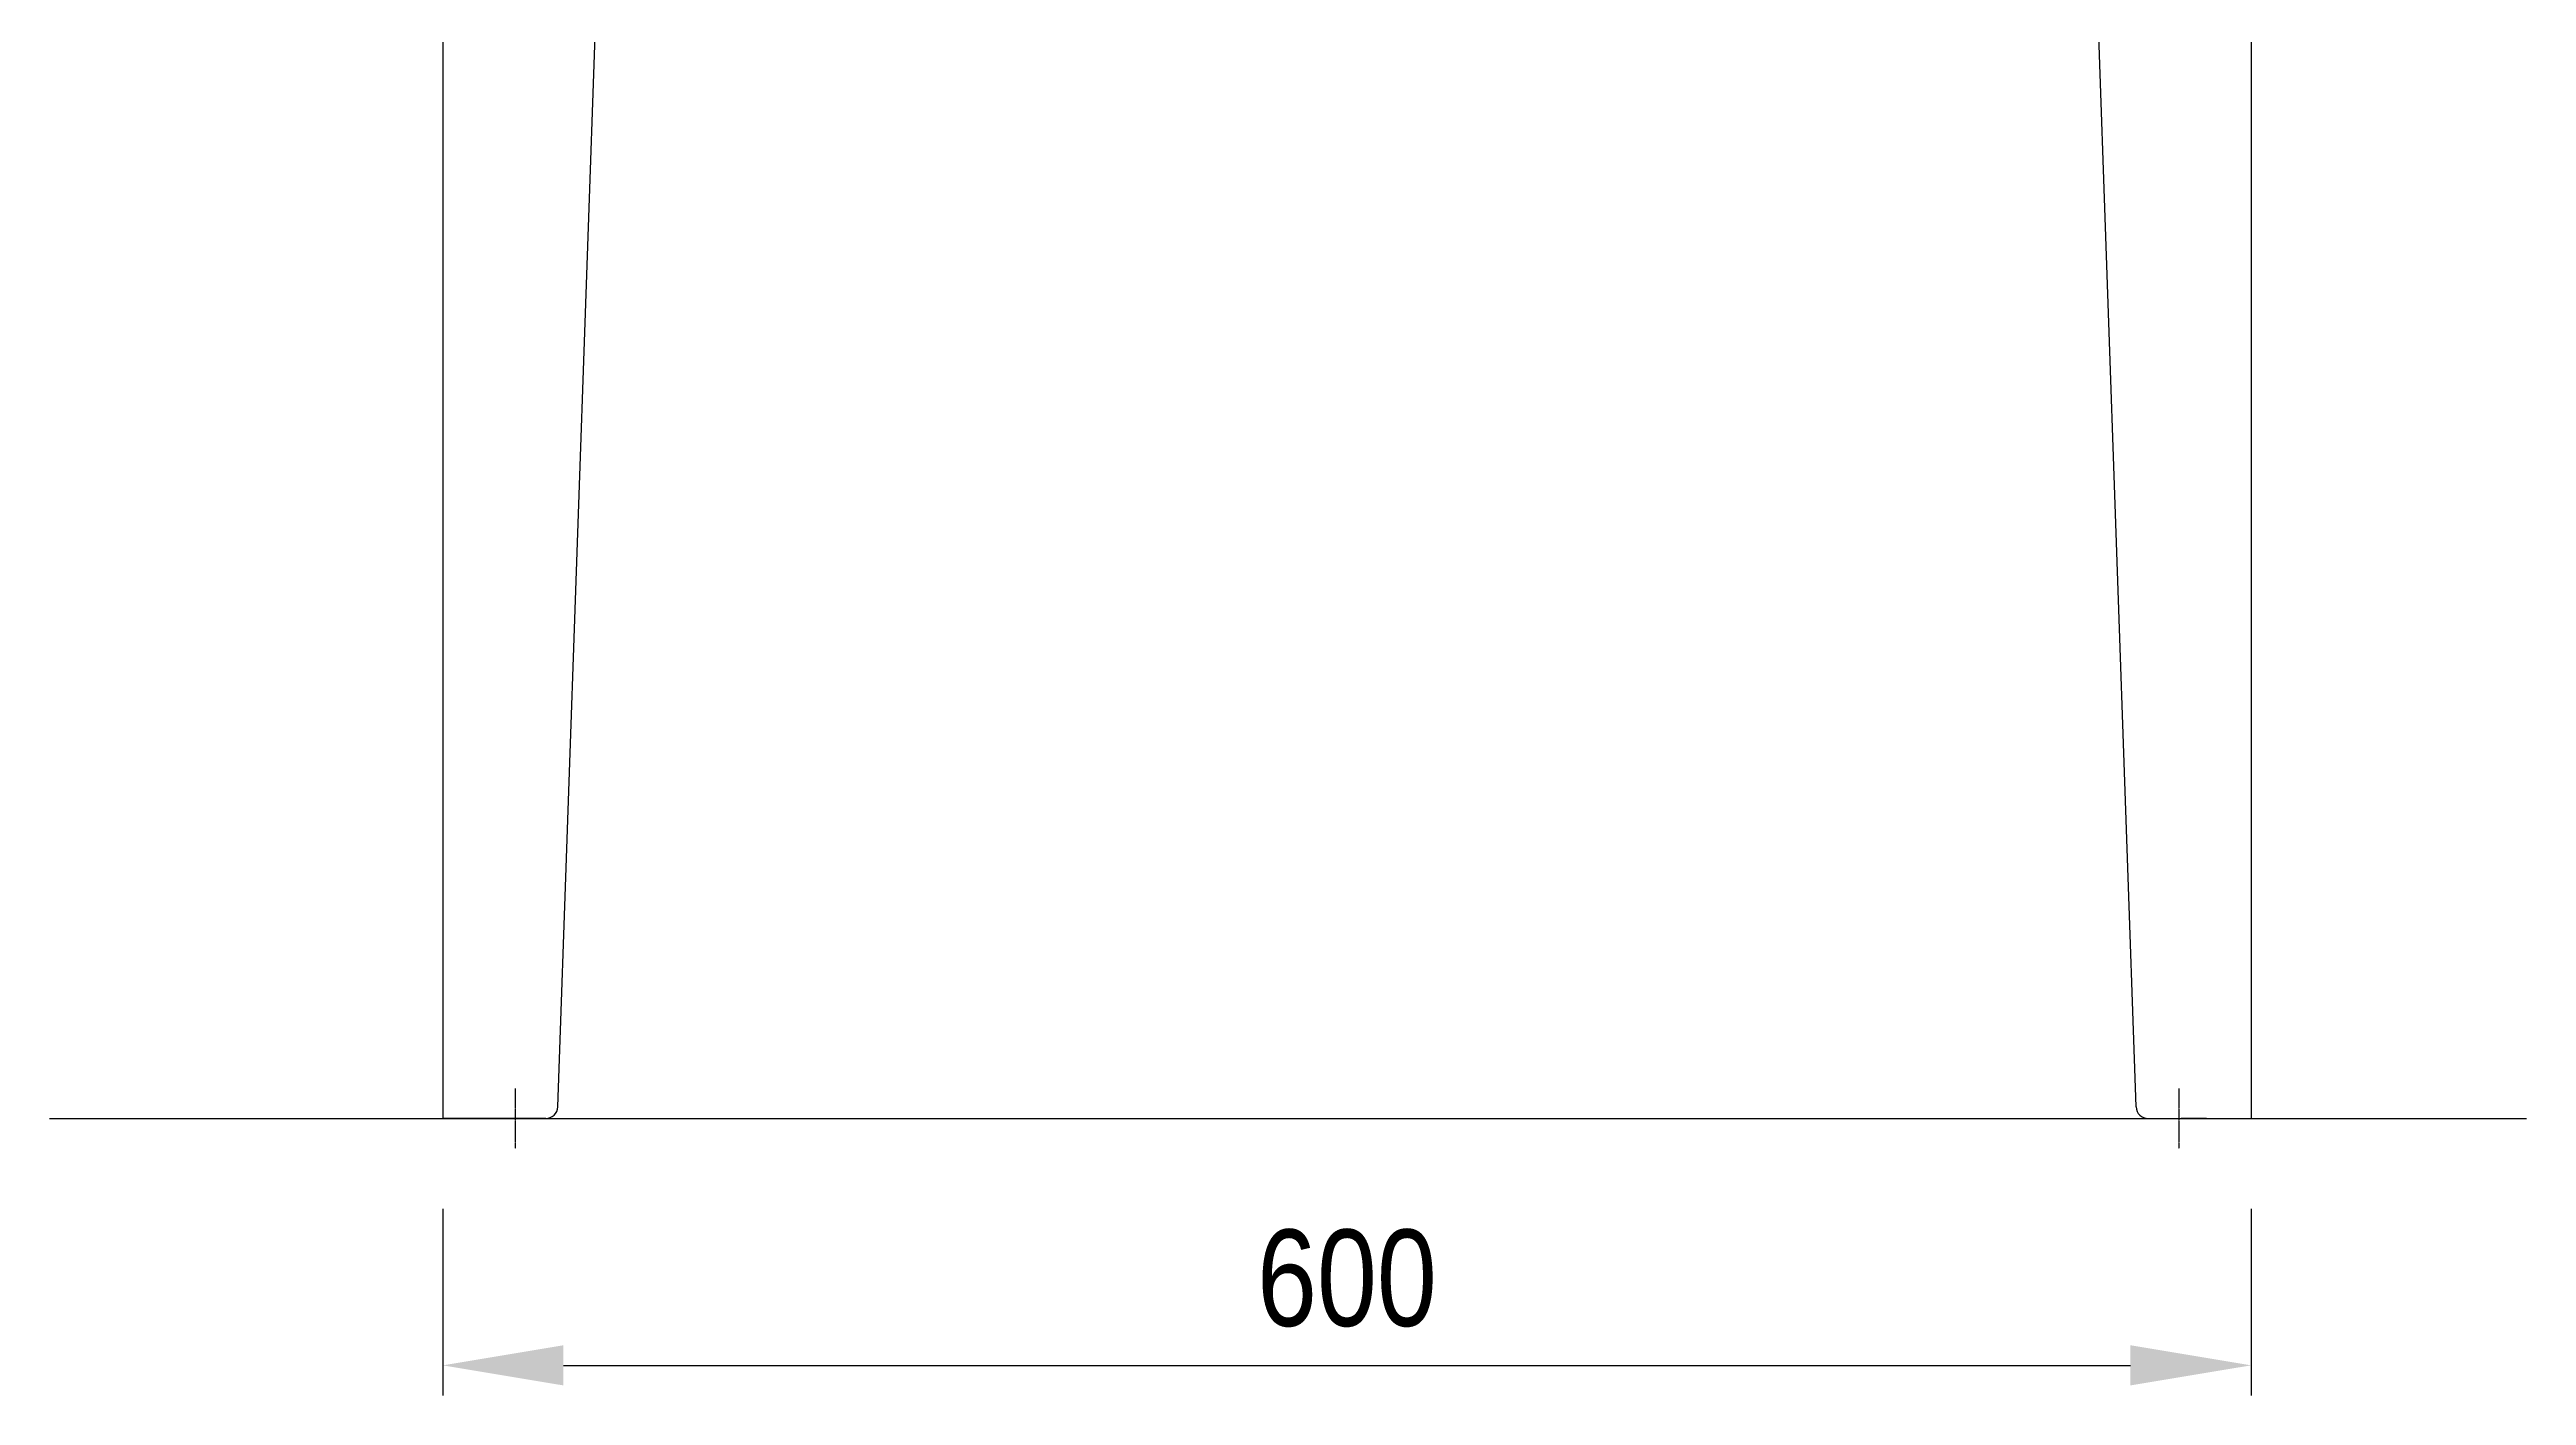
# Model space of a CAD drawing. Header units: millimetres. Extents: x 22162 to 28102, y 3160 to 7360.
# Drawn here: x 24365 to 25187, y 5951 to 6397 of the extents above; entities that cross this region are included whole.
import ezdxf

# ---------------------------------------------------------------- set-up
doc = ezdxf.new("R2010")
doc.units = ezdxf.units.MM
doc.header["$LTSCALE"] = 0.3
doc.linetypes.add('DashDot', pattern=[15, 9, -3, 0, -3])
doc.styles.add('SEACAD_Arial', font='arial.ttf', dxfattribs={"width": 0.8})
doc.dimstyles.new('ISO-25', dxfattribs={"dimtxt": 1.6, "dimasz": 2, "dimexe": 0.5, "dimexo": 1.5, "dimtad": 1, "dimdec": 0, "dimtxsty": 'SEACAD_Arial', "dimcen": 2, "dimadec": 0, "dimazin": 0, "dimtfac": 1, "dimtdec": 0, "dimtmove": 0, "dimatfit": 3, "dimfxl": 1, "dimarcsym": 0})

# ---------------------------------------------------------------- blocks, each defined once
blk = doc.blocks.new('*D135')
at = {"color": 0, "lineweight": -2, "transparency": 16777216}
for p, q in [((24495.41, 6012.58), (24495.41, 5950.63)), ((25095.41, 6012.58), (25095.41, 5950.63)), ((24535.41, 5960.63), (25055.41, 5960.63))]:
    blk.add_line(p, q, dxfattribs=at)
at = {"color": 0, "transparency": 16777216}
for points in [[(24535.41, 5967.3), (24535.41, 5953.97), (24495.41, 5960.63)], [(25055.41, 5967.3), (25055.41, 5953.97), (25095.41, 5960.63)]]:
    blk.add_solid(points, dxfattribs=at)
at = {"layer": 'Defpoints', "color": 0, "transparency": 16777216}
for p in [(24495.41, 6042.58), (25095.41, 6042.58), (25095.41, 5960.63)]:
    blk.add_point(p, dxfattribs=at)
at = {"color": 0, "transparency": 16777216, "insert": (24795.41, 5989.47), "char_height": 32, "attachment_point": 5, "style": 'SEACAD_Arial'}
blk.add_mtext('600', dxfattribs=at)

msp = doc.modelspace()

# ---------------------------------------------------------------- linework, layer by layer
at = {"color": 7, "linetype": 'Continuous'}
for p, q in [((24495.41, 6472.35), (24495.41, 6042.58)), ((25095.41, 6472.35), (25095.41, 6042.58)), ((24533.54, 6046.44), (24547.41, 6443.49)), ((25057.27, 6046.44), (25043.41, 6443.49)), ((24364.91, 6042.58), (25186.8, 6042.58)), ((24529.55, 6042.58), (24495.41, 6042.58)), ((25061.27, 6042.58), (25072.21, 6042.58)), ((25072.41, 6042.58), (25072.21, 6042.58)), ((25080.41, 6042.58), (25072.41, 6042.58)), ((25080.61, 6042.58), (25080.41, 6042.58)), ((25080.61, 6042.58), (25088.68, 6042.58)), ((25088.68, 6042.58), (25095.41, 6042.58))]:
    msp.add_line(p, q, dxfattribs=at)
at = {"color": 0, "linetype": 'DashDot', "ltscale": 0.1}
for p, q in [((24519.41, 6052.58), (24519.41, 6032.58)), ((25071.41, 6052.58), (25071.41, 6032.58))]:
    msp.add_line(p, q, dxfattribs=at)
at = {"color": 7, "linetype": 'Continuous'}
for centre, start, end in [((24529.55, 6046.58), 270, 358), ((25061.27, 6046.58), 182, 270)]:
    msp.add_arc(centre, 4, start, end, dxfattribs=at)

# ---------------------------------------------------------------- dimensions: what is measured, and where the dimension line sits
dim = msp.add_linear_dim(base=(25095.41, 5960.63), p1=(24495.41, 6042.58), p2=(25095.41, 6042.58), dimstyle='ISO-25', override={"dimrnd": 10})
dim.commit()
dim.dimension.update_dxf_attribs({"geometry": '*D135', "text_midpoint": (24795.41, 5989.47)})

doc.saveas('drawing.dxf')
